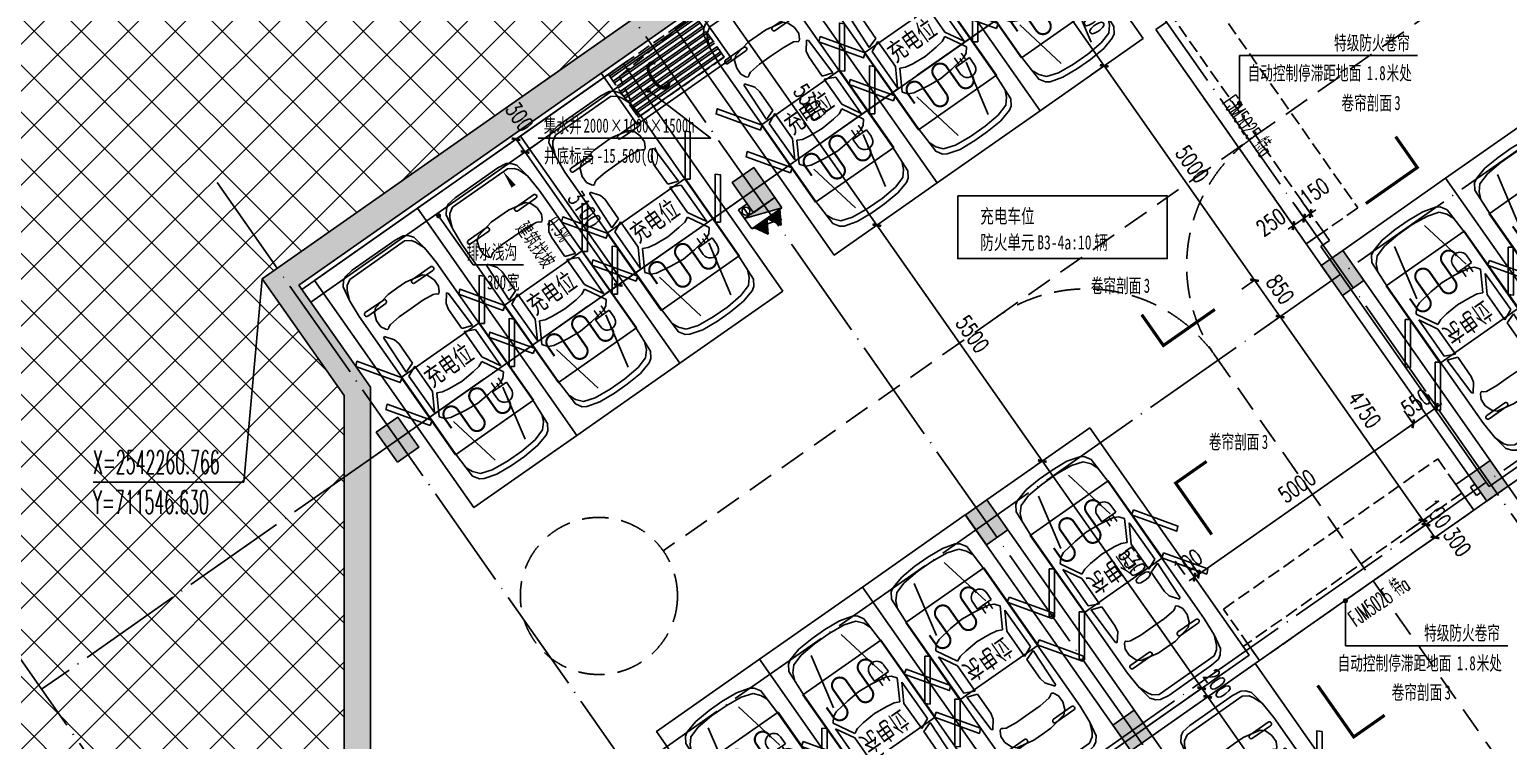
# Model space of a CAD drawing. Header units: millimetres. Extents: x 12325263 to 13848842, y -1463133 to 573208.
# Drawn here: x 12504471 to 12532703, y -1312538 to -1298964 of the extents above; entities that cross this region are included whole.
import ezdxf

# ---------------------------------------------------------------- set-up
doc = ezdxf.new("R2010")
doc.units = ezdxf.units.MM
doc.header["$LTSCALE"] = 1000
for name, pattern in [('__DASH', [0.35, 0.25, -0.1]), ('DASH', [0.35, 0.25, -0.1]), ('DASHED2', [0.375, 0.25, -0.125]), ('地下室负三层平面图$0$-3F平面$0$$AUDIT_BAD_LTYPE2', [0]), ('地下室轴网$0$DOTE', [2.42, 2, -0.2, 0.02, -0.2])]:
    doc.linetypes.add(name, pattern=pattern)
for name, color, linetype in [('#s-灭火器', 20, 'Continuous'), ('A-ANNO-DIMS', 83, 'Continuous'), ('A-ANNO-SYMB', 3, 'Continuous'), ('A-ANNO-TEXT', 7, 'Continuous'), ('A-WALL', 5, 'Continuous'), ('A-WALL-PATT', 8, 'Continuous'), ('AXIS', 3, 'Continuous'), ('C-充电桩防火卷帘', 254, 'Continuous'), ('DIM_COOR', 7, 'Continuous'), ('EQUIP_消火栓', 7, 'Continuous'), ('G-合 -3F地下室墙柱$0$COLUMN', 6, 'Continuous'), ('J-集水井', 40, 'Continuous'), ('PUB_DIM', 83, 'Continuous'), ('PUB_HATCH', 8, 'Continuous'), ('PUB_TEXT', 7, 'Continuous'), ('VPIPE-消防中', 3, 'Continuous'), ('WINDOW_TEXT', 7, 'Continuous'), ('地下室轴网$0$DIM-AXISDOWN', 16, 'Continuous'), ('水条件', 1, 'Continuous'), ('水沟+分水线', 133, 'Continuous'), ('车道中心线', 6, 'Continuous'), ('酒店机动车位', 153, 'Continuous'), ('防火卷帘', 141, 'Continuous')]:
    doc.layers.add(name, color=color, linetype=linetype)
doc.styles.add('-黑体', font='simhei.ttf')
doc.styles.add('_TCH_DIM', font='SIMPLEX.shx', dxfattribs={"width": 0.7, "bigfont": 'GBCBIG.shx'})
doc.styles.add('_TCH_DIM_T3', font='SIMPLEX.shx', dxfattribs={"width": 0.705882, "bigfont": 'GBCBIG.shx'})
doc.styles.add('_TCH_WINDOW', font='SIMPLEX', dxfattribs={"width": 0.7, "height": 3.5, "bigfont": 'GBCBIG'})
doc.styles.add('TITXV', font='', dxfattribs={"width": 0.7})
doc.styles.add('宋体', font='', dxfattribs={"width": 0.65})
doc.styles.add('黑体', font='simhei.ttf', dxfattribs={"width": 0.7})
doc.styles.get('TITXV').set_extended_font_data('SimSun')
doc.styles.get('宋体').set_extended_font_data('SimSun')
doc.dimstyles.new('_TCH_ARCH&&120', dxfattribs={"dimtxt": 306, "dimasz": 120, "dimexe": 300, "dimexo": 360, "dimgap": 147, "dimtad": 1, "dimdec": 0, "dimzin": 0, "dimdsep": 46, "dimtxsty": '_TCH_DIM_T3', "dimblk": 'ARCHTICK', "dimcen": 0.09, "dimclrt": 7, "dimazin": 2, "dimtfac": 1, "dimtdec": 0, "dimtix": 1, "dimtmove": 2, "dimatfit": 3, "dimfxl": 1, "dimfxlon": 1, "dimtolj": 1, "dimtzin": 0, "dimarcsym": 0})

# ---------------------------------------------------------------- blocks, each defined once
blk = doc.blocks.new('asdfsafd')
at = {"layer": 'PUB_HATCH'}
for points in [[(-42963, 113033), (-42841, 113729), (-70596, 94265), (-69900, 94143)], [(-69900, 94143), (-70596, 94265), (-69032, 92034), (-68532, 92192)], [(-69032, 37303), (-68532, 37803), (-68532, 92192), (-69032, 92034)]]:
    blk.add_hatch(color=256, dxfattribs=at).paths.add_polyline_path(points)
at = {"layer": 'A-WALL'}
for p, q in [((-42841, 113729), (-70596, 94265)), ((-42963, 113033), (-69900, 94143)), ((-70596, 94265), (-69032, 92034)), ((-69900, 94143), (-68532, 92192)), ((-68532, 37803), (-68532, 92192)), ((-69032, 37303), (-69032, 92034))]:
    blk.add_line(p, q, dxfattribs=at)
blk = doc.blocks.new('asdfasdgdrg')
at = {"layer": '车道中心线', "linetype": 'DASHED2', "ltscale": 2}
for p, q in [((-76957, 9657), (-65302, 17831)), ((-76957, 9657), (-83315, 5198)), ((-72778, 8923), (-59600, -9869))]:
    blk.add_line(p, q, dxfattribs=at)
blk.add_circle((-84543, 4337), 1500, dxfattribs=at)
for centre, start, end in [((-70322, 10646), 125.0412, 215.0412), ((-75234, 7201), 35.0412, 125.0412)]:
    blk.add_arc(centre, 3000, start, end, dxfattribs=at)
blk = doc.blocks.new('asdfsfsdf')
at = {"color": 253, "linetype": '地下室负三层平面图$0$-3F平面$0$$AUDIT_BAD_LTYPE2', "transparency": 33554559, "extrusion": (0.000447791, 3.52996e-16, 1)}
for p, q in [((-725, -212, 0), (-825, -329, 0)), ((-500, -141, 0), (-725, -212, 0)), ((-350, -259, 0), (-575, -1318, 0)), ((-169, -110, 0), (-500, -141, 0)), ((169, -110, 0), (-169, -110, 0)), ((169, -110, 0), (500, -141, 0)), ((350, -259, 0), (575, -1318, 0)), ((500, -141, 0), (725, -212, 0)), ((725, -212, 0), (825, -329, 0)), ((-825, -329, 0), (-875, -447, 0)), ((825, -329, 0), (875, -447, 0)), ((-275, -1365, 0), (-575, -1412, 0)), ((0, -1341), (-275, -1365, 0)), ((0, -1341), (275, -1365, 0)), ((275, -1365, 0), (575, -1412, 0)), ((-775, -2518, 0), (-775, -1671, 0)), ((-775, -1671, 0), (-575, -2024, 0)), ((-675, -1459, 0), (-750, -1553, 0)), ((-750, -1553, 0), (-525, -1953, 0)), ((-575, -1412, 0), (-675, -1459, 0)), ((750, -1553, 0), (525, -1953, 0)), ((575, -1412, 0), (675, -1459, 0)), ((775, -1671, 0), (575, -2024, 0)), ((675, -1459, 0), (750, -1553, 0)), ((775, -2518, 0), (775, -1671, 0)), ((-525, -1953, 0), (-425, -1906, 0)), ((-425, -1906, 0), (-275, -1882, 0)), ((-275, -1882, 0), (0, -1859)), ((275, -1882, 0), (0, -1859)), ((425, -1906, 0), (275, -1882, 0)), ((525, -1953, 0), (425, -1906, 0)), ((-575, -2024, 0), (-575, -2612, 0)), ((575, -2024, 0), (575, -2612, 0)), ((-575, -2612, 0), (-775, -2518, 0)), ((575, -2612, 0), (775, -2518, 0)), ((-775, -2612, 0), (-575, -2682, 0)), ((-750, -3388, 0), (-775, -2612, 0)), ((-575, -2682, 0), (-575, -3129, 0)), ((775, -2612, 0), (575, -2682, 0)), ((575, -2682, 0), (575, -3129, 0)), ((750, -3388, 0), (775, -2612, 0)), ((-600, -3247, 0), (-725, -3412, 0)), ((-575, -3129, 0), (-600, -3247, 0)), ((575, -3129, 0), (600, -3247, 0)), ((600, -3247, 0), (725, -3412, 0)), ((-725, -3412, 0), (-750, -3388, 0)), ((-625, -3506, 0), (-675, -3600, 0)), ((-675, -3600, 0), (-675, -3741, 0)), ((-600, -3482, 0), (-625, -3506, 0)), ((-575, -3482, 0), (-600, -3482, 0)), ((-550, -3506, 0), (-575, -3482, 0)), ((-500, -3529, 0), (-550, -3506, 0)), ((-275, -3553, 0), (-500, -3529, 0)), ((0, -3553), (-275, -3553, 0)), ((0, -3553), (275, -3553, 0)), ((275, -3553, 0), (500, -3529, 0)), ((500, -3529, 0), (550, -3506, 0)), ((550, -3506, 0), (575, -3482, 0)), ((575, -3482, 0), (600, -3482, 0)), ((600, -3482, 0), (625, -3506, 0)), ((625, -3506, 0), (675, -3600, 0)), ((675, -3600, 0), (675, -3741, 0)), ((725, -3412, 0), (750, -3388, 0)), ((-675, -3741, 0), (-625, -3882, 0)), ((-625, -3882, 0), (-550, -3953, 0)), ((625, -3882, 0), (550, -3953, 0)), ((675, -3741, 0), (625, -3882, 0)), ((-550, -3953, 0), (-200, -4024, 0)), ((-200, -4024, 0), (0, -4024)), ((200, -4024, 0), (0, -4024)), ((550, -3953, 0), (200, -4024, 0)), ((-875, -4353, 0), (-800, -4541, 0)), ((875, -4353, 0), (800, -4541, 0)), ((-800, -4541, 0), (-750, -4612, 0)), ((-750, -4612, 0), (-641, -4680, 0)), ((641, -4680, 0), (-641, -4680, 0)), ((750, -4612, 0), (641, -4680, 0)), ((800, -4541, 0), (750, -4612, 0))]:
    blk.add_line(p, q, dxfattribs=at)
for points in [[(-475, -24), (-150, 0), (150, 0), (475, -24), (725, -94), (800, -141), (875, -259), (900, -824), (900, -4000), (875, -4353), (825, -4635), (750, -4729), (675, -4776), (500, -4800), (-500, -4800), (-675, -4776), (-750, -4729), (-825, -4635), (-875, -4353), (-900, -4000), (-900, -824), (-875, -259), (-800, -141), (-725, -94)], [(-982, -1513), (-1500, -2253), (-1425, -2321), (-900, -1571)]]:
    blk.add_lwpolyline(points, close=True, dxfattribs=at)
at = {"color": 253, "linetype": '地下室负三层平面图$0$-3F平面$0$$AUDIT_BAD_LTYPE2', "transparency": 33554559, "extrusion": (0.000447791, 3.52996e-16, 1), "elevation": 0}
for points in [[(982, -1513), (1500, -2253), (1425, -2321), (900, -1571)], [(-900, -2571), (-982, -2513), (-1500, -3253), (-1425, -3321)], [(982, -2513), (1500, -3253), (1425, -3321), (900, -2571)]]:
    blk.add_lwpolyline(points, close=True, dxfattribs=at)
blk = doc.blocks.new('车位')
h = blk.add_hatch()
h.set_pattern_fill('ANSI31', color=256, scale=1000)
h.set_pattern_definition([(45, (-2400, -5300), (-1122.53, 1122.53), [])])
h.paths.add_polyline_path([(1880, -3855), (1880, -3695), (1720, -3695), (1560, -3695), (1560, -3855, 0.989863)])
for p, q in [((400, -1100), (400, -1100)), ((860, -1060), (440, -1060)), ((1500, -1100), (1500, -1100)), ((1960, -1060), (1540, -1060)), ((2000, -1100), (2000, -1100)), ((860, -1140), (440, -1140)), ((1960, -1140), (1540, -1140)), ((1880, -3695), (1720, -3695)), ((1880, -3855), (1880, -3695))]:
    blk.add_line(p, q)
for points in [[(2400, -5300), (0, -5300), (0, 0), (2400, 0)], [(290, -2469), (2110, -2469), (2110, -4269), (290, -4269)]]:
    blk.add_lwpolyline(points, close=True)
at = {"const_width": 40}
blk.add_lwpolyline([(520, -3813), (520, -3590, -1), (820, -3590), (820, -4011, 1), (1120, -4011), (1120, -3590, -1), (1420, -3590), (1420, -4011, 1), (1720, -4011), (1720, -3963)], format="xyb", dxfattribs=at)
at = {"const_width": 30}
for points in [[(1640, -3695), (1640, -3534)], [(1720, -3695), (1720, -3600)], [(1800, -3695), (1800, -3534)]]:
    blk.add_lwpolyline(points, dxfattribs=at)
blk.add_lwpolyline([(1880, -3851, -1), (1560, -3855), (1560, -3695), (1720, -3695)], format="xyb")
for centre, start, end in [((440, -1100), 90, 180), ((440, -1100), 180, 270), ((860, -1100), 0, 90), ((860, -1100), 270, 0), ((1540, -1100), 90, 180), ((1540, -1100), 180, 270), ((1960, -1100), 0, 90), ((1960, -1100), 0, 90), ((1960, -1100), 270, 0), ((1960, -1100), 270, 0)]:
    blk.add_arc(centre, 40, start, end)
at = {"xscale": -1, "rotation": 180}
blk.add_blockref('asdfsfsdf', (1200, -5050), dxfattribs=at)
at = {"insert": (662, -2615), "char_height": 350, "attachment_point": 1, "rotation": 360, "style": '黑体'}
blk.add_mtext_dynamic_manual_height_columns('充电位', width=1328.11, gutter_width=1750, heights=[0], dxfattribs=at)
blk = doc.blocks.new('sdfgfghg')
at = {"layer": 'DIM_COOR', "color": 3}
for p, q in [((944859, 232911), (944505, 229027)), ((944505, 229027), (941629, 229027))]:
    blk.add_line(p, q, dxfattribs=at)
at = {"layer": 'PUB_TEXT', "style": '_TCH_DIM', "width": 0.494118}
for s, p in [('X=2542260.766', (941629, 229184)), ('Y=711546.630', (941629, 228423))]:
    blk.add_text(s, height=446.25, dxfattribs=at).set_placement(p)
blk = doc.blocks.new('管位')
at = {"layer": '水条件'}
blk.add_line((12573126, 675360), (12573126, 675160), dxfattribs=at)
blk.add_lwpolyline([(12573026, 675360), (12573226, 675360), (12573226, 675160), (12573026, 675160)], close=True, dxfattribs=at)
blk = doc.blocks.new('灭火器')
at = {"layer": '#s-灭火器', "ltscale": 1000}
for points in [[(292444, 59707), (292144, 59707), (292294, 59447)], [(292744, 59707), (292444, 59707), (292594, 59447)]]:
    blk.add_hatch(color=256, dxfattribs=at).paths.add_polyline_path(points)
for points in [[(292294, 59447), (292444, 59707), (292144, 59707)], [(292594, 59447), (292744, 59707), (292444, 59707)]]:
    blk.add_lwpolyline(points, close=True, dxfattribs=at)
blk = doc.blocks.new('$TWTSYS$00000508')
for p, q in [((-0.5, 0.5), (0.324, 1.224)), ((-0.5, 0.5), (-0.5, -0.5)), ((-0.5, -0.5), (0.5, 0.5)), ((0.5, 0.5), (-0.5, 0.5)), ((0.5, -0.5), (0.5, 0.5)), ((-0.5, -0.5), (0.5, -0.5))]:
    blk.add_line(p, q)
blk.add_solid([(0.5, -0.5), (0.5, 0.5), (-0.5, -0.5)])
blk = doc.blocks.new('消火栓')
at = {"layer": '#s-灭火器', "rotation": 180.0000000000001}
blk.add_blockref('灭火器', (12864422, 734932), dxfattribs=at)
at = {"layer": 'EQUIP_消火栓', "xscale": 700, "yscale": 240, "zscale": 700}
blk.add_blockref('$TWTSYS$00000508', (12571978, 675105), dxfattribs=at)
blk = doc.blocks.new('asdfsadfasdfsa')
at = {"layer": 'VPIPE-消防中'}
blk.add_circle((-40050, 53004), 75, dxfattribs=at)
at = {"xscale": -0.9999999999999996, "rotation": 214.7344341541188}
blk.add_blockref('消火栓', (-10756050, -6555412), dxfattribs=at)
at = {"layer": '水条件', "rotation": 214.7344341541188}
blk.add_blockref('管位', (9907821, 7771768), dxfattribs=at)
blk = doc.blocks.new('asdfadfgsdhfghdgj')
at = {"layer": 'J-集水井', "linetype": 'DASH'}
h = blk.add_hatch(dxfattribs=at)
h.set_pattern_fill('ANSI32', color=98, scale=25, angle=495, style=0)
h.set_pattern_definition([(180, (200, -200), (-2e-09, -119.0625), []), (180, (160.32, -160.31), (-2e-09, -119.0625), [])])
h.paths.add_polyline_path([(0, 0), (2000, 0), (2000, 1000), (0, 1000)])
at = {"layer": 'J-集水井', "color": 251, "linetype": 'Continuous'}
blk.add_lwpolyline([(2100, 1100), (-100, 1100), (-100, -100), (2100, -100)], close=True, dxfattribs=at)
at = {"layer": 'J-集水井', "linetype": 'DASH'}
blk.add_lwpolyline([(2000, 1000), (0, 1000), (0, 0), (2000, 0)], close=True, dxfattribs=at)
blk.add_lwpolyline([(0, 0), (151, 847), (2000, 1000)], dxfattribs=at)
at = {"layer": 'J-集水井', "color": 7, "style": '-黑体', "width": 0.8}
blk.add_text('C', height=600, rotation=0, dxfattribs=at).set_placement((575, 136))
blk = doc.blocks.new('_FZH')
blk.add_lwpolyline([(-0.5, -0.5), (0.5, -0.5), (0.5, 0.5), (-0.5, 0.5)], close=True)
at = {"layer": 'PUB_HATCH'}
blk.add_solid([(-0.5, -0.5), (0.5, -0.5), (-0.5, 0.5), (0.5, 0.5)], dxfattribs=at)
blk = doc.blocks.new('asdggG-合 -3F地下室墙柱')
at = {"layer": 'G-合 -3F地下室墙柱$0$COLUMN', "color": 2}
for p, xscale, yscale, zscale, rotation in [((711566924, 2542264443), 500.000001052346, 699.9999999054215, 699.9999999054215, 45.00000017386822), ((711555575, 2542264054), 500.000001052346, 699.9999999054215, 699.9999999054215, 45.00000017386822), ((711570353, 2542261013), 500.0000009680522, 599.9999985822756, 599.9999985822756, 45.00000010625281), ((711561055, 2542258574), 499.9999986078287, 700.0000013384144, 700.0000013384144, 44.99999983579112), ((711549706, 2542258185), 500.0000000408216, 700.0000015912955, 700.0000015912955, 44.99999998068131), ((711564484, 2542255144), 500.0000011366396, 599.9999985822756, 599.9999985822756, 45.0000000869341)]:
    blk.add_blockref('_FZH', p, dxfattribs=dict(at, xscale=xscale, yscale=yscale, zscale=zscale, rotation=rotation))
blk = doc.blocks.new('asdfds')
at = {"layer": '地下室轴网$0$DIM-AXISDOWN', "linetype": '地下室轴网$0$DOTE'}
for p, q in [((711575091, 2542283570.1), (711543836.9, 2542252315.9)), ((711580571.1, 2542278090), (711549317, 2542246835.9)), ((711584000.5, 2542274660.5), (711552746.4, 2542243406.4)), ((711557201.2, 2542274165.5), (711584177.3, 2542247189.4)), ((711551332.2, 2542268296.5), (711578308.3, 2542241320.4)), ((711545463.2, 2542262427.6), (711572439.4, 2542235451.4)), ((711539594.2, 2542256558.6), (711566570.4, 2542229582.5))]:
    blk.add_line(p, q, dxfattribs=at)
blk = doc.blocks.new('_ArchTick')
at = {"color": 0, "linetype": 'ByBlock', "const_width": 0.4}
blk.add_lwpolyline([(-0.5, -0.5), (0.5, 0.5)], dxfattribs=at)
blk = doc.blocks.new('*D3262')
at = {"layer": 'A-ANNO-DIMS', "color": 0, "lineweight": -2, "transparency": 16777216}
for p, q in [((12528804, -1302565), (12528631, -1302319)), ((12528926, -1302479), (12528754, -1302233)), ((12528803, -1302564), (12528705, -1302633)), ((12528803, -1302564), (12528926, -1302478)), ((12528926, -1302478), (12529024, -1302409))]:
    blk.add_line(p, q, dxfattribs=at)
at = {"layer": 'Defpoints', "color": 0, "transparency": 16777216}
for p in [(12528926, -1302478), (12529048, -1302914), (12529171, -1302828)]:
    blk.add_point(p, dxfattribs=at)
at = {"layer": 'A-ANNO-DIMS', "color": 0, "lineweight": -2, "transparency": 16777216, "xscale": 120, "yscale": 120, "zscale": 120}
for p, rotation in [((12528803, -1302564), 35.04124502323673), ((12528926, -1302478), 215.0412450232368)]:
    blk.add_blockref('_ArchTick', p, dxfattribs=dict(at, rotation=rotation))
at = {"layer": 'A-ANNO-DIMS', "color": 7, "transparency": 16777216, "insert": (12528999, -1302060), "char_height": 306, "attachment_point": 5, "rotation": 35.0412, "style": '_TCH_DIM_T3'}
blk.add_mtext('\\A1;150', dxfattribs=at)
blk = doc.blocks.new('*D3263')
at = {"layer": 'A-ANNO-DIMS', "color": 0, "lineweight": -2, "transparency": 16777216}
for p, q in [((12528804, -1302565), (12528631, -1302319)), ((12528599, -1302709), (12528426, -1302462)), ((12528598, -1302708), (12528803, -1302564)), ((12528803, -1302564), (12528901, -1302495)), ((12528598, -1302708), (12528500, -1302777))]:
    blk.add_line(p, q, dxfattribs=at)
at = {"layer": 'Defpoints', "color": 0, "transparency": 16777216}
for p in [(12528803, -1302564), (12529048, -1302914), (12528844, -1303057)]:
    blk.add_point(p, dxfattribs=at)
at = {"layer": 'A-ANNO-DIMS', "color": 0, "lineweight": -2, "transparency": 16777216, "xscale": 120, "yscale": 120, "zscale": 120}
for p, rotation in [((12528598, -1302708), 35.04124502322593), ((12528803, -1302564), 215.0412450232259)]:
    blk.add_blockref('_ArchTick', p, dxfattribs=dict(at, rotation=rotation))
at = {"layer": 'A-ANNO-DIMS', "color": 7, "transparency": 16777216, "insert": (12528169, -1302643), "char_height": 306, "attachment_point": 5, "rotation": 35.0412, "style": '_TCH_DIM_T3'}
blk.add_mtext('\\A1;250', dxfattribs=at)
blk = doc.blocks.new('*D3342')
at = {"layer": 'A-ANNO-DIMS', "color": 0, "lineweight": -2, "transparency": 16777216}
for p, q in [((12513756, -1301057), (12514003, -1300885)), ((12513757, -1301057), (12513930, -1301302)), ((12513929, -1301303), (12514175, -1301130))]:
    blk.add_line(p, q, dxfattribs=at)
at = {"layer": 'Defpoints', "color": 0, "transparency": 16777216}
for p in [(12513303, -1301375), (12513930, -1301302), (12513475, -1301621)]:
    blk.add_point(p, dxfattribs=at)
at = {"layer": 'A-ANNO-DIMS', "color": 0, "lineweight": -2, "transparency": 16777216, "xscale": 120, "yscale": 120, "zscale": 120}
for p, rotation in [((12513757, -1301057), 125.041249269906), ((12513930, -1301302), 305.041249269906)]:
    blk.add_blockref('_ArchTick', p, dxfattribs=dict(at, rotation=rotation))
at = {"layer": 'A-ANNO-DIMS', "color": 7, "transparency": 16777216, "insert": (12513822, -1300627), "char_height": 306, "attachment_point": 5, "rotation": 305.0412, "style": '_TCH_DIM_T3'}
blk.add_mtext('\\A1;300', dxfattribs=at)
blk = doc.blocks.new('*D3343')
at = {"layer": 'A-ANNO-DIMS', "color": 0, "lineweight": -2, "transparency": 16777216}
for p, q in [((12513929, -1301303), (12514175, -1301130)), ((12513930, -1301302), (12515709, -1303841)), ((12515709, -1303841), (12515955, -1303668))]:
    blk.add_line(p, q, dxfattribs=at)
at = {"layer": 'Defpoints', "color": 0, "transparency": 16777216}
for p in [(12513475, -1301621), (12515709, -1303841), (12515255, -1304159)]:
    blk.add_point(p, dxfattribs=at)
at = {"layer": 'A-ANNO-DIMS', "color": 0, "lineweight": -2, "transparency": 16777216, "xscale": 120, "yscale": 120, "zscale": 120}
for p, rotation in [((12513930, -1301302), 125.0412492700048), ((12515709, -1303841), 305.0412492700049)]:
    blk.add_blockref('_ArchTick', p, dxfattribs=dict(at, rotation=rotation))
at = {"layer": 'A-ANNO-DIMS', "color": 7, "transparency": 16777216, "insert": (12515065, -1302399), "char_height": 306, "attachment_point": 5, "rotation": 305.0412, "style": '_TCH_DIM_T3'}
blk.add_mtext('\\A1;3100', dxfattribs=at)
blk = doc.blocks.new('*D3412')
at = {"layer": 'Defpoints', "color": 0, "transparency": 16777216}
for p in [(12524439, -1297719), (12525530, -1299274), (12524986, -1299656)]:
    blk.add_point(p, dxfattribs=at)
at = {"layer": 'PUB_DIM', "color": 0, "lineweight": -2, "transparency": 16777216}
for p, q in [((12523896, -1298100), (12523649, -1298273)), ((12523895, -1298100), (12524986, -1299656)), ((12524986, -1299655), (12524740, -1299828))]:
    blk.add_line(p, q, dxfattribs=at)
at = {"layer": 'PUB_DIM', "color": 0, "lineweight": -2, "transparency": 16777216, "xscale": 120, "yscale": 120, "zscale": 120}
for p, rotation in [((12523895, -1298100), 125.041249269855), ((12524986, -1299656), 305.041249269855)]:
    blk.add_blockref('_ArchTick', p, dxfattribs=dict(at, rotation=rotation))
at = {"layer": 'PUB_DIM', "color": 7, "transparency": 16777216, "insert": (12524686, -1298706), "char_height": 306, "attachment_point": 5, "rotation": 305.0412, "style": '_TCH_DIM_T3'}
blk.add_mtext('\\A1;1900', dxfattribs=at)
blk = doc.blocks.new('*D3413')
at = {"layer": 'Defpoints', "color": 0, "transparency": 16777216}
for p in [(12525530, -1299274), (12528401, -1303368), (12527856, -1303750)]:
    blk.add_point(p, dxfattribs=at)
at = {"layer": 'PUB_DIM', "color": 0, "lineweight": -2, "transparency": 16777216}
for p, q in [((12524986, -1299655), (12524740, -1299828)), ((12524986, -1299656), (12527856, -1303750)), ((12527857, -1303749), (12527611, -1303922))]:
    blk.add_line(p, q, dxfattribs=at)
at = {"layer": 'PUB_DIM', "color": 0, "lineweight": -2, "transparency": 16777216, "xscale": 120, "yscale": 120, "zscale": 120}
for p, rotation in [((12524986, -1299656), 125.0412492698734), ((12527856, -1303750), 305.0412492698734)]:
    blk.add_blockref('_ArchTick', p, dxfattribs=dict(at, rotation=rotation))
at = {"layer": 'PUB_DIM', "color": 7, "transparency": 16777216, "insert": (12526667, -1301531), "char_height": 306, "attachment_point": 5, "rotation": 305.0412, "style": '_TCH_DIM_T3'}
blk.add_mtext('\\A1;5000', dxfattribs=at)
blk = doc.blocks.new('*D3414')
at = {"layer": 'Defpoints', "color": 0, "transparency": 16777216}
for p in [(12528401, -1303368), (12528889, -1304064), (12528344, -1304446)]:
    blk.add_point(p, dxfattribs=at)
at = {"layer": 'PUB_DIM', "color": 0, "lineweight": -2, "transparency": 16777216}
for p, q in [((12527857, -1303749), (12527611, -1303922)), ((12527856, -1303750), (12528344, -1304446)), ((12528345, -1304445), (12528099, -1304618))]:
    blk.add_line(p, q, dxfattribs=at)
at = {"layer": 'PUB_DIM', "color": 0, "lineweight": -2, "transparency": 16777216, "xscale": 120, "yscale": 120, "zscale": 120}
for p, rotation in [((12527856, -1303750), 125.0412492698097), ((12528344, -1304446), 305.0412492698097)]:
    blk.add_blockref('_ArchTick', p, dxfattribs=dict(at, rotation=rotation))
at = {"layer": 'PUB_DIM', "color": 7, "transparency": 16777216, "insert": (12528346, -1303925), "char_height": 306, "attachment_point": 5, "rotation": 305.0412, "style": '_TCH_DIM_T3'}
blk.add_mtext('\\A1;850', dxfattribs=at)
blk = doc.blocks.new('*D3415')
at = {"layer": 'Defpoints', "color": 0, "transparency": 16777216}
for p in [(12528889, -1304064), (12531616, -1307953), (12531072, -1308335)]:
    blk.add_point(p, dxfattribs=at)
at = {"layer": 'PUB_DIM', "color": 0, "lineweight": -2, "transparency": 16777216}
for p, q in [((12528345, -1304445), (12528099, -1304618)), ((12528344, -1304446), (12531072, -1308335)), ((12531073, -1308334), (12530826, -1308507))]:
    blk.add_line(p, q, dxfattribs=at)
at = {"layer": 'PUB_DIM', "color": 0, "lineweight": -2, "transparency": 16777216, "xscale": 120, "yscale": 120, "zscale": 120}
for p, rotation in [((12528344, -1304446), 125.0412492698725), ((12531072, -1308335), 305.0412492698725)]:
    blk.add_blockref('_ArchTick', p, dxfattribs=dict(at, rotation=rotation))
at = {"layer": 'PUB_DIM', "color": 7, "transparency": 16777216, "insert": (12529954, -1306218), "char_height": 306, "attachment_point": 5, "rotation": 305.0412, "style": '_TCH_DIM_T3'}
blk.add_mtext('\\A1;4750', dxfattribs=at)
blk = doc.blocks.new('*D3416')
at = {"layer": 'Defpoints', "color": 0, "transparency": 16777216}
for p in [(12531616, -1307953), (12531673, -1308035), (12531129, -1308416)]:
    blk.add_point(p, dxfattribs=at)
at = {"layer": 'PUB_DIM', "color": 0, "lineweight": -2, "transparency": 16777216}
for p, q in [((12531072, -1308335), (12531003, -1308236)), ((12531073, -1308334), (12530826, -1308507)), ((12531130, -1308416), (12530884, -1308589)), ((12531072, -1308335), (12531129, -1308416)), ((12531129, -1308416), (12531198, -1308515))]:
    blk.add_line(p, q, dxfattribs=at)
at = {"layer": 'PUB_DIM', "color": 0, "lineweight": -2, "transparency": 16777216, "xscale": 120, "yscale": 120, "zscale": 120}
for p, rotation in [((12531072, -1308335), 305.0412492699348), ((12531129, -1308416), 125.0412492699348)]:
    blk.add_blockref('_ArchTick', p, dxfattribs=dict(at, rotation=rotation))
at = {"layer": 'PUB_DIM', "color": 7, "transparency": 16777216, "insert": (12531346, -1308203), "char_height": 306, "attachment_point": 5, "rotation": 305.0412, "style": '_TCH_DIM_T3'}
blk.add_mtext('\\A1;100', dxfattribs=at)
blk = doc.blocks.new('*D3417')
at = {"layer": 'Defpoints', "color": 0, "transparency": 16777216}
for p in [(12531673, -1308035), (12531846, -1308280), (12531301, -1308662)]:
    blk.add_point(p, dxfattribs=at)
at = {"layer": 'PUB_DIM', "color": 0, "lineweight": -2, "transparency": 16777216}
for p, q in [((12531130, -1308416), (12530884, -1308589)), ((12531129, -1308416), (12531301, -1308662)), ((12531302, -1308662), (12531056, -1308834))]:
    blk.add_line(p, q, dxfattribs=at)
at = {"layer": 'PUB_DIM', "color": 0, "lineweight": -2, "transparency": 16777216, "xscale": 120, "yscale": 120, "zscale": 120}
for p, rotation in [((12531129, -1308416), 125.0412492698814), ((12531301, -1308662), 305.0412492698814)]:
    blk.add_blockref('_ArchTick', p, dxfattribs=dict(at, rotation=rotation))
at = {"layer": 'PUB_DIM', "color": 7, "transparency": 16777216, "insert": (12531728, -1308747), "char_height": 306, "attachment_point": 5, "rotation": 305.0412, "style": '_TCH_DIM_T3'}
blk.add_mtext('\\A1;300', dxfattribs=at)
blk = doc.blocks.new('*D3418')
at = {"layer": 'Defpoints', "color": 0, "transparency": 16777216}
for p in [(12526792, -1309362), (12527638, -1310743), (12527720, -1310685)]:
    blk.add_point(p, dxfattribs=at)
at = {"layer": 'PUB_DIM', "color": 0, "lineweight": -2, "transparency": 16777216}
for p, q in [((12526793, -1309363), (12526620, -1309116)), ((12526710, -1309420), (12526537, -1309174)), ((12526710, -1309420), (12526792, -1309362)), ((12526792, -1309362), (12526890, -1309293)), ((12526710, -1309420), (12526611, -1309489))]:
    blk.add_line(p, q, dxfattribs=at)
at = {"layer": 'PUB_DIM', "color": 0, "lineweight": -2, "transparency": 16777216, "xscale": 120, "yscale": 120, "zscale": 120}
for p, rotation in [((12526710, -1309420), 35.04124218599348), ((12526792, -1309362), 215.0412421859935)]:
    blk.add_blockref('_ArchTick', p, dxfattribs=dict(at, rotation=rotation))
at = {"layer": 'PUB_DIM', "color": 7, "transparency": 16777216, "insert": (12526579, -1309145), "char_height": 306, "attachment_point": 5, "rotation": 35.0412, "style": '_TCH_DIM_T3'}
blk.add_mtext('\\A1;100', dxfattribs=at)
blk = doc.blocks.new('*D3419')
at = {"layer": 'Defpoints', "color": 0, "transparency": 16777216}
for p in [(12530886, -1306491), (12531814, -1307814), (12527720, -1310685)]:
    blk.add_point(p, dxfattribs=at)
at = {"layer": 'PUB_DIM', "color": 0, "lineweight": -2, "transparency": 16777216}
for p, q in [((12530886, -1306492), (12530713, -1306245)), ((12526792, -1309362), (12530886, -1306491)), ((12526793, -1309363), (12526620, -1309116))]:
    blk.add_line(p, q, dxfattribs=at)
at = {"layer": 'PUB_DIM', "color": 0, "lineweight": -2, "transparency": 16777216, "xscale": 120, "yscale": 120, "zscale": 120}
for p, rotation in [((12530886, -1306491), 35.04124218591551), ((12526792, -1309362), 215.0412421859155)]:
    blk.add_blockref('_ArchTick', p, dxfattribs=dict(at, rotation=rotation))
at = {"layer": 'PUB_DIM', "color": 7, "transparency": 16777216, "insert": (12528667, -1307681), "char_height": 306, "attachment_point": 5, "rotation": 35.0412, "style": '_TCH_DIM_T3'}
blk.add_mtext('\\A1;5000', dxfattribs=at)
blk = doc.blocks.new('*D3420')
at = {"layer": 'Defpoints', "color": 0, "transparency": 16777216}
for p in [(12531336, -1306176), (12532264, -1307499), (12531814, -1307814)]:
    blk.add_point(p, dxfattribs=at)
at = {"layer": 'PUB_DIM', "color": 0, "lineweight": -2, "transparency": 16777216}
for p, q in [((12531336, -1306176), (12531163, -1305930)), ((12530886, -1306492), (12530713, -1306245)), ((12530886, -1306491), (12531336, -1306176)), ((12531336, -1306176), (12531434, -1306107)), ((12530886, -1306491), (12530787, -1306560))]:
    blk.add_line(p, q, dxfattribs=at)
at = {"layer": 'PUB_DIM', "color": 0, "lineweight": -2, "transparency": 16777216, "xscale": 120, "yscale": 120, "zscale": 120}
for p, rotation in [((12531336, -1306176), 215.0412421859119), ((12530886, -1306491), 35.04124218591187)]:
    blk.add_blockref('_ArchTick', p, dxfattribs=dict(at, rotation=rotation))
at = {"layer": 'PUB_DIM', "color": 7, "transparency": 16777216, "insert": (12530938, -1306088), "char_height": 306, "attachment_point": 5, "rotation": 35.0412, "style": '_TCH_DIM_T3'}
blk.add_mtext('\\A1;550', dxfattribs=at)
blk = doc.blocks.new('*D3682')
at = {"layer": 'A-ANNO-DIMS', "color": 0, "lineweight": -2, "transparency": 16777216}
for p, q in [((12517604, -1298359), (12517358, -1298532)), ((12517603, -1298360), (12520646, -1302699)), ((12520647, -1302698), (12520401, -1302871))]:
    blk.add_line(p, q, dxfattribs=at)
at = {"layer": 'Defpoints', "color": 0, "transparency": 16777216}
for p in [(12518508, -1297725), (12521552, -1302064), (12520646, -1302699)]:
    blk.add_point(p, dxfattribs=at)
at = {"layer": 'A-ANNO-DIMS', "color": 0, "lineweight": -2, "transparency": 16777216, "xscale": 120, "yscale": 120, "zscale": 120}
for p, rotation in [((12517603, -1298360), 125.0412492410201), ((12520646, -1302699), 305.0412492410201)]:
    blk.add_blockref('_ArchTick', p, dxfattribs=dict(at, rotation=rotation))
at = {"layer": 'A-ANNO-DIMS', "color": 7, "transparency": 16777216, "insert": (12519370, -1300357), "char_height": 306, "attachment_point": 5, "rotation": 305.0412, "style": '_TCH_DIM_T3'}
blk.add_mtext('\\A1;5300', dxfattribs=at)
blk = doc.blocks.new('*D3683')
at = {"layer": 'A-ANNO-DIMS', "color": 0, "lineweight": -2, "transparency": 16777216}
for p, q in [((12520647, -1302698), (12520401, -1302871)), ((12520646, -1302699), (12523804, -1307202)), ((12523805, -1307202), (12523559, -1307374))]:
    blk.add_line(p, q, dxfattribs=at)
at = {"layer": 'Defpoints', "color": 0, "transparency": 16777216}
for p in [(12521552, -1302064), (12524709, -1306567), (12523804, -1307202)]:
    blk.add_point(p, dxfattribs=at)
at = {"layer": 'A-ANNO-DIMS', "color": 0, "lineweight": -2, "transparency": 16777216, "xscale": 120, "yscale": 120, "zscale": 120}
for p, rotation in [((12520646, -1302699), 125.0412492410224), ((12523804, -1307202), 305.0412492410225)]:
    blk.add_blockref('_ArchTick', p, dxfattribs=dict(at, rotation=rotation))
at = {"layer": 'A-ANNO-DIMS', "color": 7, "transparency": 16777216, "insert": (12522471, -1304778), "char_height": 306, "attachment_point": 5, "rotation": 305.0412, "style": '_TCH_DIM_T3'}
blk.add_mtext('\\A1;5500', dxfattribs=at)
blk = doc.blocks.new('*D3684')
at = {"layer": 'A-ANNO-DIMS', "color": 0, "lineweight": -2, "transparency": 16777216}
for p, q in [((12523805, -1307202), (12523559, -1307374)), ((12523804, -1307202), (12526847, -1311541)), ((12526848, -1311541), (12526602, -1311714))]:
    blk.add_line(p, q, dxfattribs=at)
at = {"layer": 'Defpoints', "color": 0, "transparency": 16777216}
for p in [(12524709, -1306567), (12527753, -1310907), (12526847, -1311541)]:
    blk.add_point(p, dxfattribs=at)
at = {"layer": 'A-ANNO-DIMS', "color": 0, "lineweight": -2, "transparency": 16777216, "xscale": 120, "yscale": 120, "zscale": 120}
for p, rotation in [((12523804, -1307202), 125.0412492410172), ((12526847, -1311541), 305.0412492410172)]:
    blk.add_blockref('_ArchTick', p, dxfattribs=dict(at, rotation=rotation))
at = {"layer": 'A-ANNO-DIMS', "color": 7, "transparency": 16777216, "insert": (12525571, -1309200), "char_height": 306, "attachment_point": 5, "rotation": 305.0412, "style": '_TCH_DIM_T3'}
blk.add_mtext('\\A1;5300', dxfattribs=at)
blk = doc.blocks.new('*D3685')
at = {"layer": 'A-ANNO-DIMS', "color": 0, "lineweight": -2, "transparency": 16777216}
for p, q in [((12526848, -1311541), (12526602, -1311714)), ((12526847, -1311541), (12526778, -1311443)), ((12526847, -1311541), (12526962, -1311705)), ((12526963, -1311705), (12526716, -1311877)), ((12526962, -1311705), (12527031, -1311803))]:
    blk.add_line(p, q, dxfattribs=at)
at = {"layer": 'Defpoints', "color": 0, "transparency": 16777216}
for p in [(12527753, -1310907), (12527867, -1311070), (12526962, -1311705)]:
    blk.add_point(p, dxfattribs=at)
at = {"layer": 'A-ANNO-DIMS', "color": 0, "lineweight": -2, "transparency": 16777216, "xscale": 120, "yscale": 120, "zscale": 120}
for p, rotation in [((12526847, -1311541), 305.0412492410262), ((12526962, -1311705), 125.0412492410261)]:
    blk.add_blockref('_ArchTick', p, dxfattribs=dict(at, rotation=rotation))
at = {"layer": 'A-ANNO-DIMS', "color": 7, "transparency": 16777216, "insert": (12527150, -1311451), "char_height": 306, "attachment_point": 5, "rotation": 305.0412, "style": '_TCH_DIM_T3'}
blk.add_mtext('\\A1;200', dxfattribs=at)
blk = doc.blocks.new('*D3686')
at = {"layer": 'A-ANNO-DIMS', "color": 0, "lineweight": -2, "transparency": 16777216}
for p, q in [((12526963, -1311705), (12526716, -1311877)), ((12526962, -1311705), (12530005, -1316044)), ((12530006, -1316044), (12529760, -1316217))]:
    blk.add_line(p, q, dxfattribs=at)
at = {"layer": 'Defpoints', "color": 0, "transparency": 16777216}
for p in [(12527867, -1311070), (12530910, -1315410), (12530005, -1316044)]:
    blk.add_point(p, dxfattribs=at)
at = {"layer": 'A-ANNO-DIMS', "color": 0, "lineweight": -2, "transparency": 16777216, "xscale": 120, "yscale": 120, "zscale": 120}
for p, rotation in [((12526962, -1311705), 125.0412492410179), ((12530005, -1316044), 305.041249241018)]:
    blk.add_blockref('_ArchTick', p, dxfattribs=dict(at, rotation=rotation))
at = {"layer": 'A-ANNO-DIMS', "color": 7, "transparency": 16777216, "insert": (12528729, -1313703), "char_height": 306, "attachment_point": 5, "rotation": 305.0412, "style": '_TCH_DIM_T3'}
blk.add_mtext('\\A1;5300', dxfattribs=at)
blk = doc.blocks.new('*D3691')
at = {"layer": 'A-ANNO-DIMS', "color": 0, "lineweight": -2, "transparency": 16777216}
for p, q in [((12531119, -1295355), (12531365, -1295182)), ((12531120, -1295354), (12534278, -1299857)), ((12534277, -1299858), (12534523, -1299685))]:
    blk.add_line(p, q, dxfattribs=at)
at = {"layer": 'Defpoints', "color": 0, "transparency": 16777216}
for p in [(12530025, -1296122), (12534278, -1299857), (12533183, -1300625)]:
    blk.add_point(p, dxfattribs=at)
at = {"layer": 'A-ANNO-DIMS', "color": 0, "lineweight": -2, "transparency": 16777216, "xscale": 120, "yscale": 120, "zscale": 120}
for p, rotation in [((12531120, -1295354), 125.0412492585793), ((12534278, -1299857), 305.0412492585793)]:
    blk.add_blockref('_ArchTick', p, dxfattribs=dict(at, rotation=rotation))
at = {"layer": 'A-ANNO-DIMS', "color": 7, "transparency": 16777216, "insert": (12532944, -1297433), "char_height": 306, "attachment_point": 5, "rotation": 305.0412, "style": '_TCH_DIM_T3'}
blk.add_mtext('\\A1;5500', dxfattribs=at)
blk = doc.blocks.new('$DorLib2D$00000037')
at = {"linetype": 'DASH'}
blk.add_line((0.5, 0), (-0.5, 0), dxfattribs=at)

msp = doc.modelspace()

# ---------------------------------------------------------------- hatches: boundary and pattern name
at = {"layer": 'A-WALL-PATT'}
h = msp.add_hatch(dxfattribs=at)
h.set_pattern_fill('ANSI37', color=252, scale=400)
h.set_pattern_definition([(45, (0, 0), (-449.012806, 449.012806), []), (135, (0, 0), (-449.012806, -449.012806), [])])
h.paths.add_polyline_path([(12504241.6, -1283958), (12637591.6, -1283958), (12637591.6, -1405608), (12504241.6, -1405608)])
h.paths.add_polyline_path([(12536667.4, -1284257.5), (12508912.2, -1303721.7), (12510476.6, -1305952.6), (12510476.6, -1360683.5), (12523697, -1360697.5), (12523657.2, -1398386.8), (12613949.5, -1398386.7), (12628138.6, -1317575.9), (12611264, -1314613), (12574996.8, -1314613), (12574997.8, -1307236.8), (12568296.8, -1307236.8), (12568296.8, -1310085.9), (12554779.2, -1310084.1)], flags=16)

# ---------------------------------------------------------------- linework, layer by layer
msp.add_lwpolyline([(12522189.4, -1302137.9), (12526189.4, -1302137.9), (12526189.4, -1303337.9), (12522189.4, -1303337.9)], close=True)
at = {"layer": 'A-ANNO-SYMB', "const_width": 60}
for points in [[(12530549.9, -1301008.2), (12530963.3, -1301597.7), (12529980.8, -1302286.7)], [(12527098.8, -1304307.8), (12526116.3, -1304996.8), (12525702.9, -1304407.3)], [(12527039.9, -1308606.3), (12526350.9, -1307623.8), (12526940.4, -1307210.4)], [(12530339.5, -1312057.3), (12529750, -1312470.7), (12529061, -1311488.2)]]:
    msp.add_lwpolyline(points, dxfattribs=at)
at = {"layer": 'A-WALL'}
for p, q in [((12532337.5, -1307691.3), (12545969.5, -1298131.4)), ((12532370.4, -1307912.4), (12546084.3, -1298295.2)), ((12529171, -1302827.8), (12528843.5, -1303057.4)), ((12529285.9, -1302991.5), (12529171, -1302827.8)), ((12531944.3, -1307479), (12528843.5, -1303057.4)), ((12529285.9, -1302991.5), (12529122.1, -1303106.3)), ((12532165.5, -1307446), (12529122.1, -1303106.3)), ((12531698.7, -1307651.3), (12531944.3, -1307479)), ((12532042.9, -1308142.1), (12531698.7, -1307651.3)), ((12531977.3, -1307700.2), (12532059.2, -1307642.8)), ((12532091.8, -1307863.5), (12531977.3, -1307700.2)), ((12532173.7, -1307806.1), (12532059.2, -1307642.8)), ((12532337.5, -1307691.3), (12532165.5, -1307446)), ((12532042.9, -1308142.1), (12532370.4, -1307912.4)), ((12532091.8, -1307863.5), (12532173.7, -1307806.1)), ((12527637.7, -1310742.9), (12527719.6, -1310685.4)), ((12527752.5, -1310906.6), (12527637.7, -1310742.9)), ((12527949.2, -1311012.9), (12527719.6, -1310685.4)), ((12522921.9, -1314294.2), (12527752.5, -1310906.6)), ((12523118.6, -1314400.5), (12527949.2, -1311012.9))]:
    msp.add_line(p, q, dxfattribs=at)
at = {"layer": 'A-WALL-PATT', "color": 252}
msp.add_lwpolyline([(12536667.4, -1284257.5), (12508912.2, -1303721.7), (12510476.6, -1305952.6), (12510476.6, -1360683.5), (12523697, -1360697.5), (12523657.2, -1398386.8), (12613949.5, -1398386.7), (12628138.6, -1317575.9), (12611264, -1314613), (12574996.8, -1314613), (12574997.8, -1307236.8), (12568296.8, -1307236.8), (12568296.8, -1310085.9), (12554779.2, -1310084.1)], close=True, dxfattribs=at)
at = {"layer": 'AXIS'}
for p, q in [((12527567.9, -1300370), (12527567.9, -1299461.1)), ((12527567.9, -1299461.1), (12530970, -1299461.1)), ((12516281.8, -1300123), (12517477.6, -1301039.9)), ((12517477.6, -1301039.9), (12514180, -1301039.9)), ((12529592.1, -1309870), (12529592.1, -1310730)), ((12529592.1, -1310730), (12532689.8, -1310730))]:
    msp.add_line(p, q, dxfattribs=at)
at = {"layer": 'AXIS', "const_width": 48}
for points in [[(12516262.7, -1300108.4, 1), (12516300.8, -1300137.6, 1)], [(12527567.9, -1300394, 1), (12527567.9, -1300346, 1)], [(12529592.1, -1309846, 1), (12529592.1, -1309894, 1)]]:
    msp.add_lwpolyline(points, format="xyb", close=True, dxfattribs=at)
at = {"layer": 'C-充电桩防火卷帘', "linetype": '__DASH'}
for points in [[(12529171, -1302827.8), (12526300.2, -1298734.1)], [(12531813.7, -1307814.3), (12527720, -1310685.2)]]:
    msp.add_lwpolyline(points, dxfattribs=at)
at = {"layer": '水沟+分水线'}
for p, q in [((12511005.4, -1307139.4), (12538554.7, -1287819.6)), ((12515888.5, -1299562.2), (12509666.1, -1303925.9)), ((12515692.3, -1300066.2), (12509838.3, -1304171.5)), ((12512279.8, -1302520.5), (12512936.4, -1303456.8)), ((12512936.4, -1303456.8), (12513903, -1303456.8))]:
    msp.add_line(p, q, dxfattribs=at)
msp.add_lwpolyline([(12515255, -1304159.2, 0, 0, 0), (12513503.8, -1301662, 0, 96, 0), (12513710.5, -1301956.8, 0, 0, 0)], format="xyseb", dxfattribs=at)
at = {"layer": '水沟+分水线', "const_width": 48}
msp.add_lwpolyline([(12512266, -1302500.8, 1), (12512293.5, -1302540.1, 1)], format="xyb", close=True, dxfattribs=at)
at = {"layer": '防火卷帘', "color": 6, "linetype": '__DASH'}
for points in [[(12525972.7, -1298963.7), (12526955.2, -1298274.7), (12529826, -1302368.4), (12528843.5, -1303057.4)], [(12531354.3, -1307159.3), (12532043.3, -1308141.8), (12527949.6, -1311012.7), (12527260.6, -1310030.2)]]:
    msp.add_lwpolyline(points, close=True, dxfattribs=at)

# ---------------------------------------------------------------- block references
for name, p, rotation in [('asdfds', (-1127972875.8, -2382204748.6), 350.0412492541633), ('asdggG-合 -3F地下室墙柱', (-1127969968.4, -2382206141), 350.0413192028868), ('asdfadfgsdhfghdgj', (12516094.2, -1300639.3), 35.04123824583322)]:
    msp.add_blockref(name, p, dxfattribs=dict(rotation=rotation))
for name, p in [('sdfgfghg', (11564053.1, -1536633.1)), ('asdfsafd', (12579508.3, -1397986.7)), ('asdfsadfasdfsa', (12558196.8, -1355436.8)), ('asdfasdgdrg', (12599882.7, -1314116.3))]:
    msp.add_blockref(name, p)
at = {"layer": 'C-充电桩防火卷帘', "xscale": 5000, "yscale": 5000, "zscale": 100}
for p, rotation in [((12527408.1, -1301010.6), 125.0412451216581), ((12529996.5, -1309577.2), 35.04124218580613)]:
    msp.add_blockref('$DorLib2D$00000037', p, dxfattribs=dict(at, rotation=rotation))
at = {"layer": '酒店机动车位', "rotation": 35.04123828566856}
for p in [(12520719, -1296174.7), (12518754.1, -1297552.7), (12516789.1, -1298930.7), (12513841.6, -1300997.7), (12511876.7, -1302375.7), (12509911.7, -1303753.7), (12532697.9, -1307682.8), (12525902.4, -1312448.4)]:
    msp.add_blockref('车位', p, dxfattribs=at)
at = {"layer": '酒店机动车位', "xscale": -1, "rotation": 215.041245061385}
for p in [(12534548.1, -1306141), (12532583.1, -1307519), (12525787.5, -1312284.6), (12523413.2, -1313949.7), (12521448.2, -1315327.7), (12519483.3, -1316705.7)]:
    msp.add_blockref('车位', p, dxfattribs=at)

# ---------------------------------------------------------------- texts
at = {"layer": 'A-ANNO-TEXT'}
for s, style, width, p in [('卷帘剖面', '宋体', 0.65, (12529514.2, -1300500.5)), ('3', '宋体', 0.65, (12530525.2, -1300500.5)), ('充电车位', 'TITXV', 0.7, (12522619.1, -1302662.6)), ('防火单元', 'TITXV', 0.7, (12522619.1, -1303162.6)), ('B3-4a:10', 'TITXV', 0.7, (12523708, -1303162.6)), ('辆', 'TITXV', 0.7, (12524796.8, -1303162.6)), ('卷帘剖面', '宋体', 0.65, (12524730.4, -1303989.6)), ('3', '宋体', 0.65, (12525741.4, -1303989.6)), ('卷帘剖面', '宋体', 0.65, (12526984.7, -1306971.2)), ('3', '宋体', 0.65, (12527995.7, -1306971.2)), ('卷帘剖面', '宋体', 0.65, (12530473.8, -1311755)), ('3', '宋体', 0.65, (12531484.9, -1311755))]:
    msp.add_text(s, height=271.9, dxfattribs=dict(at, style=style, width=width)).set_placement(p)
at = {"layer": 'PUB_TEXT', "style": '宋体', "width": 0.65}
for s, p in [('特级防火卷帘', (12529374.1, -1299353.1)), ('自动控制停滞距地面', (12527723.2, -1299929.1)), ('1.8', (12529998.1, -1299929.1)), ('米处', (12530377.2, -1299929.1)), ('集水井', (12514288, -1300931.9)), ('2000', (12515046.3, -1300931.9)), ('1000', (12515804.6, -1300931.9)), ('1500h', (12516562.8, -1300931.9)), ('×', (12515551.8, -1300931.9)), ('×', (12516310.1, -1300931.9)), ('井底标高', (12514288, -1301507.9)), ('-15.500(G)', (12515299, -1301507.9)), ('排水浅沟', (12512813.5, -1303348.8)), ('300', (12513205.5, -1303924.8)), ('宽', (12513584.7, -1303924.8)), ('特级防火卷帘', (12531093.9, -1310622)), ('自动控制停滞距地面', (12529443, -1311198)), ('1.8', (12531717.9, -1311198)), ('米处', (12532097, -1311198))]:
    msp.add_text(s, height=271.9, dxfattribs=at).set_placement(p)
for s, p in [('建筑找坡', (12513747.9, -1302751.1)), ('0.5%', (12514327.8, -1302648.9))]:
    msp.add_text(s, height=271.9, rotation=305.04124, dxfattribs=at).set_placement(p)
at = {"layer": 'WINDOW_TEXT', "style": '_TCH_WINDOW'}
for s, height, rotation, width, p in [('FJM5025', 306, 305.04125, 0.494118, (12527232.2, -1300366.3)), ('特', 347.2, 305.04125, 0.7, (12527802.7, -1301179.8)), ('a', 306, 305.04125, 0.494118, (12527904.3, -1301324.7)), ('FJM5025', 306, 35.04124, 0.494118, (12529789.6, -1310376.8)), ('特', 347.2, 35.04124, 0.7, (12530603.1, -1309806.3)), ('a', 306, 35.04124, 0.494118, (12530748, -1309704.7))]:
    msp.add_text(s, height=height, rotation=rotation, dxfattribs=dict(at, width=width)).set_placement(p)

# ---------------------------------------------------------------- dimensions: what is measured, and where the dimension line sits
at = {"layer": 'A-ANNO-DIMS'}
for p1, p2, distance, picture, middle in [((12530025.2, -1296121.8), (12533183.1, -1300624.9), 1337, '*D3691', (12532944.4, -1297433.5)), ((12518508.4, -1297724.9), (12521551.5, -1302064.2), -1105.6, '*D3682', (12519370.4, -1300357.1)), ((12513475.1, -1301621.1), (12515255, -1304159.2), 555, '*D3343', (12515065.1, -1302399.2)), ((12521551.5, -1302064.2), (12524709.4, -1306567.3), -1105.6, '*D3683', (12522470.9, -1304778.3)), ((12524709.4, -1306567.3), (12527752.5, -1310906.6), -1105.6, '*D3684', (12525571.4, -1309199.5)), ((12527752.5, -1310906.6), (12527867.4, -1311070.4), -1105.6, '*D3685', (12527150.3, -1311451.1)), ((12527867.4, -1311070.4), (12530910.4, -1315409.7), -1105.6, '*D3686', (12528729.3, -1313702.6))]:
    dim = msp.add_aligned_dim(p1=p1, p2=p2, distance=distance, dimstyle='_TCH_ARCH&&120', dxfattribs=at)
    dim.commit()
    dim.dimension.update_dxf_attribs({"geometry": picture, "text_midpoint": middle})
for base, p1, p2, angle, picture, middle in [((12513929.5, -1301302.4), (12513302.9, -1301375.5), (12513475.1, -1301621.1), 305.04125, '*D3342', (12513822.4, -1300627.1)), ((12528925.9, -1302478.1), (12529048.2, -1302913.9), (12529171, -1302827.8), 35.04125, '*D3262', (12528999.2, -1302060.3)), ((12528803, -1302564.3), (12528843.5, -1303057.4), (12529048.2, -1302913.9), 35.04125, '*D3263', (12528168.7, -1302642.7))]:
    dim = msp.add_linear_dim(base=base, p1=p1, p2=p2, angle=angle, dimstyle='_TCH_ARCH&&120', dxfattribs=at)
    dim.commit()
    dim.dimension.update_dxf_attribs({"geometry": picture, "text_midpoint": middle, "dimtype": 129})
at = {"layer": 'PUB_DIM'}
for p1, p2, distance, picture, middle in [((12524439, -1297718.7), (12525529.9, -1299274.3), -664.8, '*D3412', (12524685.8, -1298705.9)), ((12525529.9, -1299274.3), (12528400.7, -1303368), -664.8, '*D3413', (12526666.7, -1301530.6)), ((12528400.7, -1303368), (12528888.8, -1304063.9), -664.8, '*D3414', (12528346.1, -1303925.4)), ((12528888.8, -1304063.9), (12531616.1, -1307952.9), -664.8, '*D3415', (12529953.8, -1306217.8)), ((12531813.7, -1307814.3), (12532263.6, -1307498.8), 1616.2, '*D3420', (12530938.4, -1306087.7)), ((12527720, -1310685.2), (12531813.7, -1307814.3), 1616.2, '*D3419', (12528666.6, -1307680.9)), ((12531616.1, -1307952.9), (12531673.5, -1308034.8), -664.8, '*D3416', (12531346.1, -1308203.3)), ((12527637.6885, -1310742.8573), (12527719.9694, -1310685.1553), 1616.1978, '*D3418', (12526578.6135, -1309145.1405))]:
    dim = msp.add_aligned_dim(p1=p1, p2=p2, distance=distance, dimstyle='_TCH_ARCH&&120', dxfattribs=at)
    dim.commit()
    dim.dimension.update_dxf_attribs({"geometry": picture, "text_midpoint": middle})
dim = msp.add_linear_dim(base=(12531301.5, -1308662.1), p1=(12531673.5, -1308034.8), p2=(12531845.7, -1308280.4), angle=305.04125, dimstyle='_TCH_ARCH&&120', dxfattribs=at)
dim.commit()
dim.dimension.update_dxf_attribs({"geometry": '*D3417', "text_midpoint": (12531727.6, -1308747.2), "dimtype": 129})

doc.saveas('drawing.dxf')
